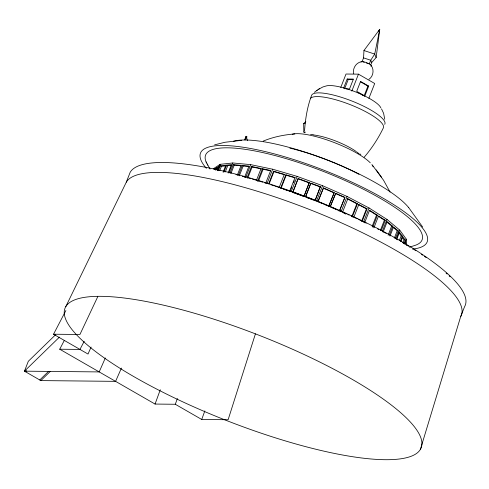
<?xml version="1.0" encoding="UTF-8"?>
<svg xmlns="http://www.w3.org/2000/svg" width="489" height="489" viewBox="0 0 489 489"><rect width="100%" height="100%" fill="white"/><g stroke="black" fill="none" stroke-linecap="round" stroke-linejoin="round"><path stroke-width="0.73" d="M304.561 130.765C305.399 118.625 307.343 106.394 311.756 95.007A39.352 9.389 21.4 0 1 353.009 101.467A39.352 9.389 21.4 0 1 384.733 124.347M364.262 62.299L362.111 61.59L363.565 57.879L363.957 50.526L379.745 29.303L376.145 57.537L371.689 62.549L370.723 65.025M420.418 449.305A191.248 45.618 21.4 0 0 174.475 307.825A191.248 45.618 21.4 0 0 134.359 376.915A191.248 45.618 21.4 0 0 420.418 449.305L460.675 316.621L464.55 306.731A180.307 43.008 21.4 0 0 319.195 201.908A180.307 43.008 21.4 0 0 130.172 172.305L126.29 182.195L65.746 306.719M255.429 333.822L228.125 419.733L201.725 419.47L175.294 404.269L155.062 404.061L59.725 349.219L64.316 340.417M155.062 404.061L160.276 389.739M175.294 404.269L177.385 398.535M201.725 419.47L204.854 410.876M215.429 170.111L216.254 168.014L213.962 169.512M215.838 169.842L216.664 167.745L219.115 166.138L217.464 170.337M217.067 170.38L217.886 168.283L219.115 167.476M217.636 170.692L220.123 164.328L232.788 162.971L250.71 164.64L272.673 169.218L297.171 176.401L322.544 185.692L347.062 196.456L369.048 207.966L387.007 219.433L399.715 230.081L406.31 239.182L406.335 245.417M218.394 170.685L220.313 165.783L225.857 165.19L223.112 172.189M219.769 170.557L221.413 166.358L226.26 165.838M223.901 172.104L226.645 165.105L231.395 164.597L228.1 172.996M225.276 171.981L227.746 165.679L231.817 165.245M228.913 172.868L232.788 162.971M230.013 173.014L233.308 164.616L241.15 165.343L237.306 175.148M230.912 173.589L234.207 165.19L241.334 165.85M244.622 139.86L246.01 136.327L246.786 136.339A6.168 5.073 -89.4 0 0 247.171 139.781L247.361 140.227A6.168 5.073 -89.4 0 0 247.575 140.661M245.399 139.872L246.786 136.339M238.43 175.251L242.269 165.447L248.987 166.071L244.598 177.275M239.329 175.826L243.167 166.022L249.139 166.578M245.729 177.36L250.71 164.64M247.092 177.666L251.487 166.462L261.089 168.467L256.425 180.368M247.727 178.198L252.122 166.993L251.487 166.462M257.526 181.358L262.465 168.754L270.692 170.472L265.753 183.069M258.436 181.187L263.1 169.286L262.465 168.754M267.135 183.351L272.673 169.218M268.663 183.809L273.602 171.205L284.323 174.347L279.109 187.648M268.993 184.261L273.932 171.663L273.602 171.205M280.643 188.1L285.857 174.793L295.038 177.489L289.824 190.789L290.154 191.242L286.175 190.08M280.973 188.552L286.181 175.251L285.857 174.793M290.973 189.145L291.799 187.042M293.443 182.843L294.268 180.741M289.824 190.789L291.358 191.236L297.171 176.401M292.948 191.822L298.162 178.516L309.256 182.58L304.048 196.23L291.358 191.236M292.948 192.165L298.162 178.516M340.754 87.452L346.016 74.028L358.455 74.151L374.702 83.497L368.889 98.338M343.59 88.191L347.19 79.004L353.406 79.071L349.531 88.961L346.078 88.925M344.592 88.772L348.192 79.585L353.034 79.634M304.048 196.23L309.256 182.58M305.631 196.462L310.845 183.161L320.356 186.645L315.142 200.294L304.042 195.881M305.637 196.81L310.845 183.161M351.811 91.113L358.455 74.151M314.091 200.252L315.142 200.637L320.356 186.645M369.287 63.955L370.735 60.245L374.715 54.077L379.745 29.303L378.608 31.247M328.333 206.34L328.987 205.912L334.201 192.611L323.48 187.898L318.266 201.199L316.731 200.527L322.544 185.692M318.211 200.716L323.48 187.898M368.7 86.107L367.93 86.101L364.054 95.997L364.825 96.003L368.7 86.107L360.576 81.437L356.701 91.327L364.825 96.003M334.201 192.611L328.663 206.126L317.936 201.419L318.266 201.199M337.239 209.891L330.197 206.798L335.735 193.283L344.922 197.318L339.708 210.618L339.054 211.046M330.197 206.798L335.735 193.283M344.922 197.318L339.384 210.832L337.856 210.16M352.239 217.049L357.453 203.748L347.838 198.711L342.624 212.012L341.249 211.297L347.062 196.456M351.878 216.419L356.817 203.815L357.453 203.748M353.889 217.067L358.828 204.469L367.068 208.779L362.129 221.383M361.499 221.45L366.438 208.852L367.068 208.779M363.51 222.098L369.048 207.966M364.629 222.825L369.568 210.221L377.429 215.239L372.759 227.141M372.141 226.358L376.53 215.154L377.429 215.239M373.883 227.856L378.553 215.955L385.283 220.252L381.163 230.753M380.271 230.674L384.385 220.172L385.283 220.252M382.3 231.45L387.007 219.433M383.089 232.141L387.202 221.639L392.759 226.297L389.195 235.398M388.095 235.166L391.665 226.065L386.658 221.878M389.99 236.065L393.553 226.963L398.321 230.955L395.301 238.65M394.476 237.721L397.221 230.722L392.985 227.177M396.396 238.559L399.715 230.081M396.787 239.188L399.525 232.189L402.41 236.169L400.491 241.071M399.269 240.71L401.188 235.808L398.712 232.397M400.901 241.639L402.826 236.737L405.295 240.148L403.92 243.65M402.973 242.587L404.067 239.787L402.013 236.945M404.647 243.418L406.31 239.182M404.611 243.95L405.711 241.15L405.723 244.182L404.452 243.718M91.088 347.068L88.014 354.054L53.533 334.219L65.887 310.521M105.343 357.954L99.194 371.921L24.45 371.163L28.325 361.273L55.685 334.653M121.431 368.083L115.587 381.353L40.844 380.595L24.45 371.163L59.469 337.092M97.794 296.609L79.933 334.488L53.533 334.219M84.194 341.298L79.958 349.421L59.725 349.219M364.195 157.232C371.768 148.375 378.199 138.546 383.278 128.057A39.352 9.389 21.4 0 0 351.554 105.178A39.352 9.389 21.4 0 0 310.301 98.717M305.112 132.8L303.803 132.042L303.675 123.638L305.808 121.486M25.538 371.793L26.632 370.729M39.756 379.971L48.509 371.451M40.844 380.595L50.147 371.548M368.938 79.352C373.333 76.412 374.348 69.817 371.243 65.599M314.36 92.311L317.385 90.074M318.645 89.255L322.85 86.975L326.273 85.936A30.465 7.268 21.4 0 1 356.292 92.195A30.465 7.268 21.4 0 1 380.845 107.873M316.334 90.765L319.647 88.595M213.583 168.619L220.123 164.328M263.21 141.113C273.241 136.92 284.005 134.793 294.806 133.931M409.47 247.208L414.311 245.606A116.248 27.726 21.4 0 0 326.267 172.568A116.248 27.726 21.4 0 0 206.566 162.965M361.444 61.663C356.035 62.671 352.367 68.436 353.724 73.778M214.604 144.842L224.909 142.275L241.768 140.312M347.838 198.711L347.202 198.778L356.817 203.815M303.675 123.638L305.105 123.65M303.803 132.042L305.228 132.061M310.558 134.334L313.033 134.658M252.122 166.993L261.725 168.998M263.1 169.286L270.643 170.857M391.665 226.065L392.759 226.297M397.221 230.722L398.321 230.955M273.932 171.663L284.647 174.799M286.181 175.251L295.368 177.941M283.596 189.322L285.564 189.897M401.188 235.808L402.41 236.169M404.067 239.787L405.295 240.148M363.957 50.526L374.715 54.077L376.145 57.537M363.565 57.879L370.735 60.245L371.689 62.549M366.414 63.008L368.565 63.717M298.162 178.864L309.256 182.929M310.845 183.509L320.356 186.987M315.142 199.946L316.731 200.527M292.948 192.513L297.807 194.292M299.195 194.799L303.351 196.321M306.316 197.409L309.03 198.4M310.393 198.901L312.929 199.83M323.15 188.112L333.877 192.825M335.411 193.497L344.598 197.532M328.987 205.912L330.521 206.584M339.708 210.618L341.249 211.297M216.664 167.745L217.886 168.283M358.199 204.536L366.438 208.852M343.272 212.752L345.833 214.096M226.645 165.105L227.746 165.679M220.313 165.783L221.413 166.358M360.43 81.785L367.93 86.101M347.19 79.004L348.192 79.585M357.807 92.403L359.054 93.118M360.931 94.2L363.431 95.636M369.281 210.521L376.53 215.154M378.266 216.26L384.385 220.172M242.269 165.447L243.167 166.022M233.308 164.616L234.207 165.19M360.1 154.004L360.815 154.542M372.355 165.105L383.547 180.239L390.088 192.122M408.59 207.434L422.667 227.043M381.658 177.409L376.224 169.891M381.518 108.894L383.602 113.289L384.745 119.267M206.077 161.896L210.025 169.047M126.29 182.195A180.307 43.008 21.4 0 1 315.319 211.804A180.307 43.008 21.4 0 1 460.675 316.621M235.936 174.555A178.943 42.684 21.4 0 1 238.039 175.105M242.293 176.236A178.943 42.684 21.4 0 1 245.881 177.226M247.324 177.629A178.943 42.684 21.4 0 1 250.955 178.662M252.416 179.084A178.943 42.684 21.4 0 1 262.74 182.177M264.219 182.635A178.943 42.684 21.4 0 1 266.444 183.332M270.9 184.75A178.943 42.684 21.4 0 1 274.604 185.961M275.344 186.205A178.943 42.684 21.4 0 1 319.03 202.195M319.733 202.483A178.943 42.684 21.4 0 1 322.551 203.626M323.962 204.2A178.943 42.684 21.4 0 1 326.084 205.074M327.496 205.661A178.943 42.684 21.4 0 1 329.61 206.547M331.022 207.14A178.943 42.684 21.4 0 1 337.355 209.848M338.755 210.459A178.943 42.684 21.4 0 1 342.936 212.299M344.323 212.917A178.943 42.684 21.4 0 1 346.401 213.846M347.777 214.463A178.943 42.684 21.4 0 1 349.146 215.087M351.2 216.028A178.943 42.684 21.4 0 1 357.263 218.846M358.596 219.475A178.943 42.684 21.4 0 1 361.237 220.735M361.946 221.077A178.943 42.684 21.4 0 1 366.224 223.149M372.575 226.303A178.943 42.684 21.4 0 1 373.975 227.006M377.441 228.785A178.943 42.684 21.4 0 1 378.822 229.494M382.233 231.279A178.943 42.684 21.4 0 1 386.267 233.424M394.085 237.709A178.943 42.684 21.4 0 1 397.85 239.842M402.569 242.575A178.943 42.684 21.4 0 1 404.635 243.791M406.677 245.013A178.943 42.684 21.4 0 1 408.7 246.236M413.957 249.5A178.943 42.684 21.4 0 1 415.876 250.716M421.445 254.359A178.943 42.684 21.4 0 1 422.637 255.16M424.403 256.358A178.943 42.684 21.4 0 1 426.127 257.55M446.078 273.082A178.943 42.684 21.4 0 1 447.123 274.029M449.122 275.894A178.943 42.684 21.4 0 1 450.076 276.817M245.949 137.336A6.168 5.073 -89.4 0 1 246.01 136.327M207.849 165.233A116.248 27.726 21.4 0 1 207.153 164.084M206.376 168.332A121.718 29.034 21.4 0 1 324.445 170.447A121.718 29.034 21.4 0 1 412.465 249.109M289.861 148.161A77.953 18.594 21.4 0 1 292.868 148.888M293.626 149.078A77.953 18.594 21.4 0 1 358.969 174.31M292.245 134.255A45.165 10.776 21.4 0 1 331.236 141.419A45.165 10.776 21.4 0 1 370.283 162.831M371.854 164.622A45.165 10.776 21.4 0 1 373.15 166.78M233.363 141.297A99.835 23.814 21.4 0 1 323.614 158.644A99.835 23.814 21.4 0 1 408.651 207.556M313.29 134.915A31.149 7.427 21.4 0 1 356.31 151.627M356.952 152.103A31.149 7.427 21.4 0 1 359.213 153.949M361.102 62.25A5.471 1.302 21.4 0 1 366.836 62.781A5.471 1.302 21.4 0 1 370.9 66.192"/></g></svg>
